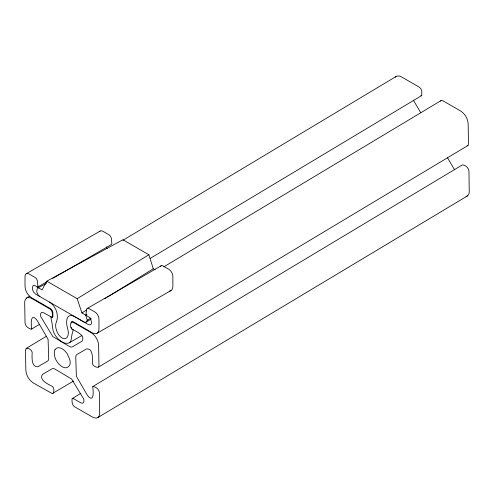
<?xml version="1.0" encoding="UTF-8"?>
<svg xmlns="http://www.w3.org/2000/svg" width="494" height="494" viewBox="0 0 494 494"><rect width="100%" height="100%" fill="white"/><g stroke="black" fill="none" stroke-linecap="round" stroke-linejoin="round"><path stroke-width="0.74" d="M73.112 329.671L72.68 332.215A6.91 3.989 60 0 1 72.124 333.685L71.222 339.205A9.8 5.656 60 0 1 68.147 343.213A17.241 9.954 60 0 1 61.991 341.959A17.241 9.954 60 0 1 55.834 336.105A9.8 5.656 60 0 1 52.759 328.541L51.858 321.983A6.91 3.989 60 0 1 51.302 319.871L50.87 316.827M80.868 393.292L72.112 398.683C71.815 401.56 71.97 405.204 74.761 406.883L93.557 417.646L96.484 418.115L98.034 417.455L467.571 195.834L468.652 194.438L469.238 192.469L468.954 171.06C468.72 167.874 465.422 165.045 462.44 164.854L92.909 386.475L92.711 387.117C93.718 392.18 93.761 403.561 87.389 395.324L76.372 376.267L75.761 356.921L76.02 355.476L76.792 354.556L86.598 348.888C93.681 348.289 92.329 359.675 92.31 363.467C92.878 365.832 96.163 367.863 98.417 367.135L467.948 145.514L468.497 143.995L468.151 123.722C467.799 118.659 464.965 113.756 460.661 111.027L442.859 100.751L441.247 100.48L163.897 266.809M29.739 296.184C26.972 297.221 24.41 299.475 24.7 302.668L25.046 322.94C25.243 326.238 28.461 328.411 31.313 329.239L31.752 328.504C30.752 323.44 30.708 312.06 37.081 320.303L48.091 339.353L48.708 358.7L48.443 360.151L47.677 361.071L37.871 366.739C30.789 367.326 32.141 355.952 32.153 352.154C31.789 349.524 26.003 346.133 25.503 350.005L25.849 370.278C26.201 375.354 29.053 380.281 33.376 382.992L52.259 393.613L73.612 381.016M155.141 269.841L153.263 268.755L148.904 254.75L122.92 239.744L46.806 281.16L42.07 289.916L38.297 287.736C35.29 290.237 37.143 294.739 39.872 296.561M91.359 318.871L85.524 322.551L84.474 322.286L35.883 294.257L33.697 292.207L32.487 289.521A3.761 2.167 60 0 1 32.511 287.965C32.493 283.735 35.247 285.569 37.433 287.236L37.939 286.341L37.464 281.45A3.643 2.106 60 0 0 34.741 277.258L29.165 274.04A5.848 3.378 60 0 0 25.027 276.43L25.027 286.285A9.417 5.434 60 0 0 31.381 297.635L50.518 308.688A3.341 1.933 60 0 1 52.864 312.486L52.864 316.611A1.76 1.013 60 0 1 52.08 317.426L43.651 312.764C40.304 310.812 39.674 315.969 41.477 317.809L52.852 336.599L69.71 346.658L71.074 347.115L72.26 346.911L82.029 341.218C86.061 335.364 75.255 330.943 72.001 329.134C69.95 327.355 69.796 322.545 72.674 321.52M38.291 287.749L46.417 283.439M150.034 258.504L421.728 95.558L421.864 91.544L420.869 88.716L419.283 87.142L401.474 76.86L399.405 75.996L396.694 76.125L122.944 240.282M98.417 367.135L98.967 365.616L98.621 345.343C98.263 340.28 95.435 335.377 91.131 332.647L73.322 322.372L72.21 322.008L71.352 322.316M85.524 322.551L87.308 320.236L90.556 318.192M53.117 393.31C54.142 391.39 54.334 388.062 52.506 386.518C49.258 384.69 38.396 380.275 42.441 374.403L52.203 368.715L53.395 368.505L54.803 368.987L71.611 379.028L82.992 397.812C84.764 399.64 84.208 404.765 80.855 402.882L73.18 398.448L72.272 398.442M440.562 101.072L440.883 100.696M98.034 417.455L99.121 416.059L99.708 414.089L99.424 392.681C99.189 389.494 95.892 386.666 92.909 386.475M395.361 77.188L395.966 76.545M46.806 281.16L77.175 298.691L81.911 312.912L85.678 315.092L86.975 314.277M81.911 312.912L86.493 310.078M104.821 298.734L106.13 297.925M107.439 297.116L153.263 268.755M77.175 298.691L148.904 254.75M31.56 329.103L39.489 324.342M26.052 348.486L46.547 336.198M26.435 298.166L27.985 297.512L30.912 297.981L50.289 309.17L51.722 310.979L52.333 313.165L52.358 316.944L51.29 317.173M26.238 273.75L100.165 231.069M37.433 287.236L47.424 281.469M52.747 278.394L111.354 244.555L111.86 243.659L111.391 238.775A3.643 2.106 60 0 0 108.661 234.582L103.085 231.359A5.848 3.378 60 0 0 99.646 231.501M421.728 95.558L420.82 95.552M87.191 308.484L161.112 265.803M69.314 342.768L81.967 335.463M97.108 333.209L171.035 290.528M467.948 145.514L467.046 145.792M467.571 195.834L466.021 196.495M72.359 329.239L71.896 328.868A1.76 1.013 60 0 1 71.5 328.343M447.508 157.808L454.566 169.726M413.355 100.159L420.777 112.718M107.099 248.692L106.408 246.839M85.678 315.092L87.308 320.236M71.395 328.146A1.76 1.013 60 0 1 71.136 327.343M71.117 323.027A3.341 1.933 60 0 1 73.458 321.934L92.6 332.981A9.417 5.434 60 0 0 98.954 328.961L98.954 319.105A5.848 3.378 60 0 0 94.817 311.949L89.241 308.725A3.643 2.106 60 0 0 86.518 309.775L86.042 314.116L86.549 315.592L90.272 317.963L91.47 322.002A3.761 2.167 60 0 1 91.495 323.589C90.402 326.54 86.907 323.681 85.326 322.804L74.594 316.605A11.22 6.478 60 0 0 67.814 317.092L66.98 318.828L66.634 321.872A21.254 12.27 60 0 0 66.962 325.626L67.678 328.788A11.893 6.867 60 0 1 67.468 336.686A9.059 5.23 60 0 1 66.709 337.63A9.343 5.397 60 0 1 64.949 338.594L64.862 338.606A7.694 4.44 60 0 1 62.269 338.05L61.713 337.729A7.694 4.44 60 0 1 59.119 335.29L59.033 335.179A9.343 5.397 60 0 1 57.273 332.184A9.059 5.23 60 0 1 56.514 330.363A11.893 6.867 60 0 1 56.304 322.218L57.02 319.884A21.254 12.27 60 0 0 57.347 316.506L57.001 313.066L56.168 310.374A11.22 6.478 60 0 0 49.388 302.056M160.599 266.457A3.643 2.106 60 0 1 160.735 266.192M160.908 265.976A3.643 2.106 60 0 1 163.162 266.05L168.744 269.267A5.848 3.378 60 0 1 172.875 276.43L172.875 286.285A9.417 5.434 60 0 1 169.541 291.022M54.927 349.832L54.575 350.851A10.954 6.2 59 0 0 54.661 355.976C55.309 362.077 65.362 373.198 69.895 364.77A10.985 6.218 59 0 0 69.808 359.644L67.326 353.932A12.233 6.922 59 0 0 64.306 350.357C61.941 347.955 56.964 346.041 54.927 349.832"/></g></svg>
